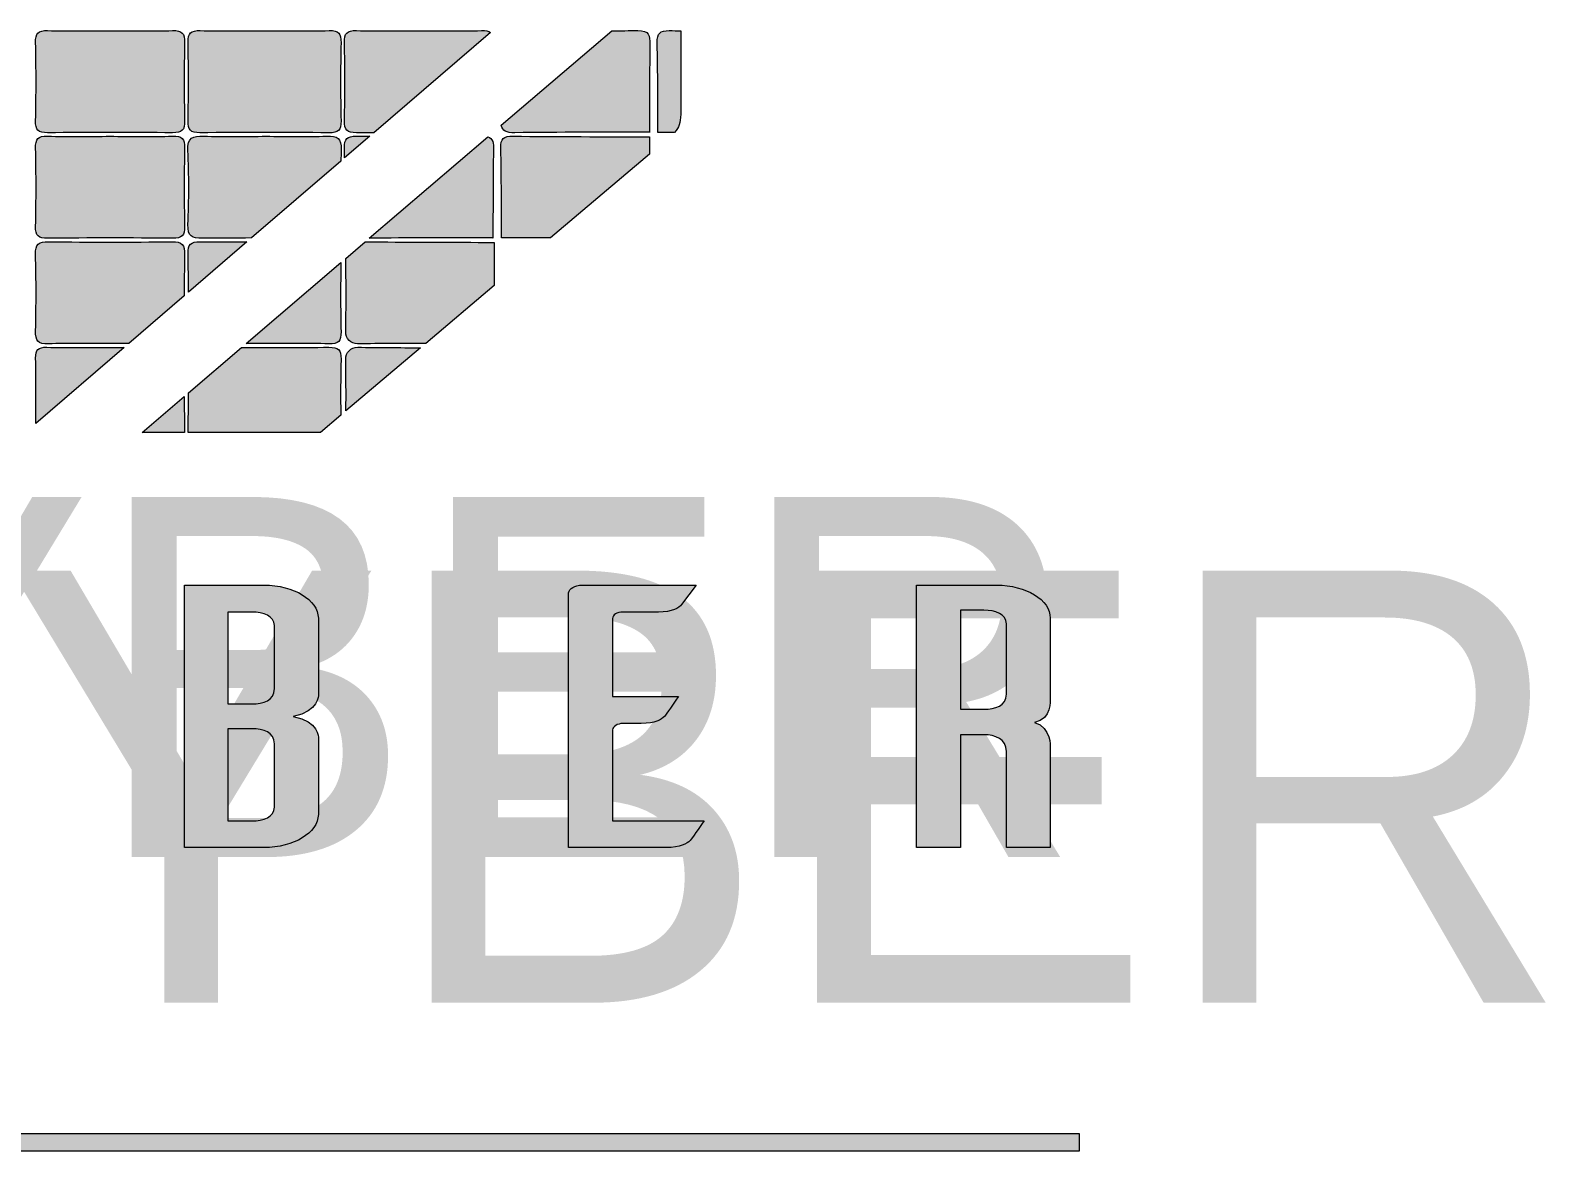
# Model space of a CAD drawing. Header units: inches. Extents: x 523 to 904, y -549 to -225.
# Drawn here: x 725.3 to 904, y -549 to -416.8 of the extents above; entities that cross this region are included whole.
import ezdxf

# ---------------------------------------------------------------- set-up
doc = ezdxf.new("R2010")
doc.units = ezdxf.units.IN
doc.header["$MEASUREMENT"] = 0
doc.layers.add('Laag 3', color=7, linetype='Continuous')

# ---------------------------------------------------------------- blocks, each defined once
blk = doc.blocks.new('block 2')
at = {"layer": 'Laag 3', "true_color": 0x1d1d1b}
h = blk.add_hatch(color=179, dxfattribs=at)
h.dxf.hatch_style = 2
edge = h.paths.add_edge_path()
edge.add_spline(control_points=[(727.32, -428.93), (732.23, -428.87), (737.15, -428.87), (742.06, -428.93), (743.16, -428.94), (743.5, -428.62), (743.48, -427.51), (743.41, -424.44), (743.41, -421.37), (743.48, -418.3), (743.5, -417.19), (743.17, -416.85), (742.06, -416.88), (739.6, -416.96), (737.15, -416.9), (734.69, -416.9), (732.23, -416.9), (729.77, -416.96), (727.32, -416.88), (726.21, -416.85), (725.87, -417.19), (725.9, -418.3), (725.97, -421.37), (725.97, -424.44), (725.9, -427.51), (725.87, -428.62), (726.21, -428.94), (727.32, -428.93)], knot_values=[0, 0, 0, 0, 1, 1, 1, 2, 2, 2, 3, 3, 3, 4, 4, 4, 5, 5, 5, 6, 6, 6, 7, 7, 7, 8, 8, 8, 9, 9, 9, 9], degree=3, periodic=1)
h = blk.add_hatch(color=179, dxfattribs=at)
h.dxf.hatch_style = 2
edge = h.paths.add_edge_path()
edge.add_spline(control_points=[(743.88, -427.5), (743.86, -428.58), (744.16, -428.94), (745.28, -428.93), (750.35, -428.87), (755.42, -428.88), (760.49, -428.93), (761.57, -428.94), (761.95, -428.66), (761.92, -427.53), (761.85, -424.46), (761.86, -421.38), (761.92, -418.31), (761.94, -417.23), (761.65, -416.84), (760.52, -416.88), (757.99, -416.96), (755.45, -416.9), (752.92, -416.9), (750.38, -416.9), (747.85, -416.95), (745.32, -416.88), (744.23, -416.85), (743.85, -417.15), (743.88, -418.28), (743.95, -421.35), (743.95, -424.43), (743.88, -427.5)], knot_values=[0, 0, 0, 0, 1, 1, 1, 2, 2, 2, 3, 3, 3, 4, 4, 4, 5, 5, 5, 6, 6, 6, 7, 7, 7, 8, 8, 8, 9, 9, 9, 9], degree=3, periodic=1)
h = blk.add_hatch(color=179, dxfattribs=at)
h.dxf.hatch_style = 2
edge = h.paths.add_edge_path()
edge.add_spline(control_points=[(771.11, -416.9), (768.66, -416.9), (766.2, -416.96), (763.74, -416.88), (762.63, -416.85), (762.3, -417.19), (762.32, -418.3), (762.39, -421.37), (762.39, -424.44), (762.32, -427.51), (762.3, -428.62), (762.64, -428.94), (763.74, -428.93), (764.43, -428.92), (765.12, -428.92), (765.81, -428.92), (765.81, -428.92), (779.54, -417.1), (779.54, -417.1), (779.32, -416.93), (778.98, -416.87), (778.48, -416.88), (776.03, -416.96), (773.57, -416.9), (771.11, -416.9)], knot_values=[0, 0, 0, 0, 1, 1, 1, 2, 2, 2, 3, 3, 3, 4, 4, 4, 5, 5, 5, 6, 6, 6, 7, 7, 7, 8, 8, 8, 8], degree=3, periodic=1)
h = blk.add_hatch(color=179, dxfattribs=at)
h.dxf.hatch_style = 2
edge = h.paths.add_edge_path()
edge.add_spline(control_points=[(782.41, -428.93), (787.7, -428.85), (792.99, -428.88), (798.29, -428.86), (798.29, -428.86), (798.29, -428.86), (798.29, -428.86), (798.29, -428.86), (798.29, -428.77), (798.29, -428.77), (798.29, -428.25), (798.29, -427.72), (798.29, -427.2), (798.29, -426.41), (798.29, -425.62), (798.29, -424.83), (798.3, -423.64), (798.31, -422.44), (798.32, -421.25), (798.33, -420.34), (798.33, -419.43), (798.34, -418.52), (798.36, -417.46), (798.29, -416.85), (796.92, -416.87), (795.9, -416.89), (794.88, -416.89), (793.86, -416.9), (793.86, -416.9), (780.82, -428.05), (780.82, -428.05), (780.96, -428.73), (781.42, -428.95), (782.41, -428.93)], knot_values=[0, 0, 0, 0, 1, 1, 1, 2, 2, 2, 3, 3, 3, 4, 4, 4, 5, 5, 5, 6, 6, 6, 7, 7, 7, 8, 8, 8, 9, 9, 9, 10, 10, 10, 11, 11, 11, 11], degree=3, periodic=1)
h = blk.add_hatch(color=179, dxfattribs=at)
h.dxf.hatch_style = 2
edge = h.paths.add_edge_path()
edge.add_spline(control_points=[(799.21, -418.29), (799.3, -421.82), (799.27, -425.35), (799.29, -428.88), (799.61, -428.88), (799.94, -428.88), (800.26, -428.88), (800.59, -428.88), (800.93, -428.88), (801.27, -428.88), (801.82, -428.24), (801.89, -427.84), (802, -426.74), (802, -426.74), (802, -416.89), (802, -416.89), (801.54, -416.89), (801.09, -416.89), (800.63, -416.88), (799.54, -416.87), (799.19, -417.18), (799.21, -418.29)], knot_values=[0, 0, 0, 0, 1, 1, 1, 2, 2, 2, 3, 3, 3, 4, 4, 4, 5, 5, 5, 6, 6, 6, 7, 7, 7, 7], degree=3, periodic=1)
h = blk.add_hatch(color=179, dxfattribs=at)
h.dxf.hatch_style = 2
h.paths.add_polyline_path([(798.29, -428.86), (798.29, -428.86), (798.29, -428.88), (798.3, -428.87), (798.3, -428.86)])
h = blk.add_hatch(color=179, dxfattribs=at)
h.dxf.hatch_style = 2
edge = h.paths.add_edge_path()
edge.add_spline(control_points=[(742.05, -429.33), (739.6, -429.41), (737.14, -429.35), (734.68, -429.35), (732.22, -429.35), (729.76, -429.41), (727.31, -429.33), (726.19, -429.29), (725.87, -429.66), (725.9, -430.76), (725.97, -433.83), (725.97, -436.9), (725.9, -439.97), (725.87, -441.09), (726.23, -441.39), (727.32, -441.38), (732.24, -441.32), (737.15, -441.32), (742.07, -441.38), (743.18, -441.39), (743.5, -441.05), (743.48, -439.95), (743.41, -436.88), (743.41, -433.81), (743.48, -430.74), (743.51, -429.62), (743.15, -429.3), (742.05, -429.33)], knot_values=[0, 0, 0, 0, 1, 1, 1, 2, 2, 2, 3, 3, 3, 4, 4, 4, 5, 5, 5, 6, 6, 6, 7, 7, 7, 8, 8, 8, 9, 9, 9, 9], degree=3, periodic=1)
h = blk.add_hatch(color=179, dxfattribs=at)
h.dxf.hatch_style = 2
edge = h.paths.add_edge_path()
edge.add_spline(control_points=[(760.23, -429.33), (757.85, -429.42), (755.47, -429.35), (753.09, -429.35), (750.63, -429.35), (748.17, -429.42), (745.72, -429.33), (744.43, -429.28), (743.79, -429.46), (743.86, -431.02), (744.01, -433.93), (743.98, -436.86), (743.87, -439.77), (743.82, -441.14), (744.33, -441.4), (745.57, -441.38), (747.5, -441.36), (749.44, -441.35), (751.37, -441.34), (751.37, -441.34), (761.91, -432.27), (761.91, -432.27), (761.92, -431.83), (761.92, -431.38), (761.93, -430.94), (761.98, -429.56), (761.48, -429.28), (760.23, -429.33)], knot_values=[0, 0, 0, 0, 1, 1, 1, 2, 2, 2, 3, 3, 3, 4, 4, 4, 5, 5, 5, 6, 6, 6, 7, 7, 7, 8, 8, 8, 9, 9, 9, 9], degree=3, periodic=1)
h = blk.add_hatch(color=179, dxfattribs=at)
h.dxf.hatch_style = 2
edge = h.paths.add_edge_path()
edge.add_spline(control_points=[(762.32, -430.75), (762.33, -431.13), (762.33, -431.52), (762.34, -431.9), (762.34, -431.9), (765.32, -429.34), (765.32, -429.34), (764.79, -429.34), (764.27, -429.34), (763.74, -429.33), (762.64, -429.32), (762.3, -429.64), (762.32, -430.75)], knot_values=[0, 0, 0, 0, 1, 1, 1, 2, 2, 2, 3, 3, 3, 4, 4, 4, 4], degree=3, periodic=1)
h = blk.add_hatch(color=179, dxfattribs=at)
h.dxf.hatch_style = 2
edge = h.paths.add_edge_path()
edge.add_spline(control_points=[(779.73, -441.31), (779.73, -441.31), (779.84, -441.31), (779.84, -441.31), (779.84, -441.31), (779.84, -441.29), (779.84, -441.29), (779.85, -437.85), (779.84, -434.41), (779.9, -430.97), (779.91, -430.16), (779.87, -429.61), (779.23, -429.41), (779.23, -429.41), (765.25, -441.37), (765.25, -441.37), (769.83, -441.32), (774.42, -441.32), (779, -441.32), (779.24, -441.31), (779.48, -441.31), (779.73, -441.31)], knot_values=[0, 0, 0, 0, 1, 1, 1, 2, 2, 2, 3, 3, 3, 4, 4, 4, 5, 5, 5, 6, 6, 6, 7, 7, 7, 7], degree=3, periodic=1)
h = blk.add_hatch(color=179, dxfattribs=at)
h.dxf.hatch_style = 2
edge = h.paths.add_edge_path()
edge.add_spline(control_points=[(798.3, -429.41), (792.93, -429.39), (787.56, -429.4), (782.19, -429.33), (781.09, -429.32), (780.74, -429.63), (780.77, -430.74), (780.85, -434.26), (780.83, -437.78), (780.85, -441.29), (780.85, -441.29), (780.85, -441.33), (780.85, -441.33), (782.77, -441.33), (784.69, -441.33), (786.61, -441.33), (786.61, -441.33), (798.3, -431.44), (798.3, -431.44), (798.3, -431.03), (798.3, -430.63), (798.3, -430.22), (798.3, -429.95), (798.3, -429.68), (798.3, -429.41)], knot_values=[0, 0, 0, 0, 1, 1, 1, 2, 2, 2, 3, 3, 3, 4, 4, 4, 5, 5, 5, 6, 6, 6, 7, 7, 7, 8, 8, 8, 8], degree=3, periodic=1)
h = blk.add_hatch(color=179, dxfattribs=at)
h.dxf.hatch_style = 2
h.paths.add_polyline_path([(779.85, -441.31), (779.84, -441.31), (779.84, -441.33)])
h = blk.add_hatch(color=179, dxfattribs=at)
h.dxf.hatch_style = 2
edge = h.paths.add_edge_path()
edge.add_spline(control_points=[(741.96, -441.78), (737.13, -441.85), (732.29, -441.84), (727.45, -441.78), (726.28, -441.77), (725.85, -442.05), (725.89, -443.29), (725.98, -446.29), (725.97, -449.28), (725.9, -452.28), (725.87, -453.45), (726.17, -453.88), (727.41, -453.83), (729.79, -453.74), (732.17, -453.8), (734.55, -453.8), (735.34, -453.8), (736.12, -453.8), (736.9, -453.79), (736.9, -453.79), (743.42, -448.18), (743.42, -448.18), (743.42, -446.56), (743.44, -444.95), (743.48, -443.33), (743.51, -442.16), (743.2, -441.76), (741.96, -441.78)], knot_values=[0, 0, 0, 0, 1, 1, 1, 2, 2, 2, 3, 3, 3, 4, 4, 4, 5, 5, 5, 6, 6, 6, 7, 7, 7, 8, 8, 8, 9, 9, 9, 9], degree=3, periodic=1)
h = blk.add_hatch(color=179, dxfattribs=at)
h.dxf.hatch_style = 2
edge = h.paths.add_edge_path()
edge.add_spline(control_points=[(743.88, -443.2), (743.91, -444.72), (743.93, -446.23), (743.93, -447.74), (743.93, -447.74), (750.83, -441.81), (750.83, -441.81), (748.98, -441.8), (747.14, -441.8), (745.29, -441.78), (744.18, -441.77), (743.86, -442.11), (743.88, -443.2)], knot_values=[0, 0, 0, 0, 1, 1, 1, 2, 2, 2, 3, 3, 3, 4, 4, 4, 4], degree=3, periodic=1)
h = blk.add_hatch(color=179, dxfattribs=at)
h.dxf.hatch_style = 2
edge = h.paths.add_edge_path()
edge.add_spline(control_points=[(762.47, -452.4), (762.45, -453.2), (763.09, -453.84), (763.88, -453.83), (766.56, -453.79), (769.24, -453.78), (771.92, -453.77), (771.92, -453.77), (780, -446.93), (780, -446.93), (780, -445.24), (780, -443.55), (780, -441.86), (779.81, -441.86), (779.61, -441.86), (779.42, -441.86), (779.28, -441.86), (779.14, -441.86), (779, -441.86), (774.26, -441.84), (769.51, -441.84), (764.77, -441.79), (764.77, -441.79), (762.47, -443.75), (762.47, -443.75), (762.53, -446.63), (762.53, -449.51), (762.47, -452.4)], knot_values=[0, 0, 0, 0, 1, 1, 1, 2, 2, 2, 3, 3, 3, 4, 4, 4, 5, 5, 5, 6, 6, 6, 7, 7, 7, 8, 8, 8, 9, 9, 9, 9], degree=3, periodic=1)
h = blk.add_hatch(color=179, dxfattribs=at)
h.dxf.hatch_style = 2
edge = h.paths.add_edge_path()
edge.add_spline(control_points=[(760.51, -453.83), (761.63, -453.86), (761.95, -453.5), (761.92, -452.4), (761.86, -449.68), (761.86, -446.96), (761.91, -444.23), (761.91, -444.23), (750.73, -453.8), (750.73, -453.8), (751.38, -453.8), (752.03, -453.8), (752.68, -453.8), (755.29, -453.8), (757.9, -453.75), (760.51, -453.83)], knot_values=[0, 0, 0, 0, 1, 1, 1, 2, 2, 2, 3, 3, 3, 4, 4, 4, 5, 5, 5, 5], degree=3, periodic=1)
h = blk.add_hatch(color=179, dxfattribs=at)
h.dxf.hatch_style = 2
edge = h.paths.add_edge_path()
edge.add_spline(control_points=[(727.21, -454.23), (726.21, -454.21), (725.88, -454.5), (725.9, -455.53), (725.95, -458.1), (725.95, -460.67), (725.92, -463.24), (725.92, -463.24), (736.36, -454.26), (736.36, -454.26), (735.84, -454.26), (735.33, -454.25), (734.81, -454.25), (732.28, -454.25), (729.74, -454.3), (727.21, -454.23)], knot_values=[0, 0, 0, 0, 1, 1, 1, 2, 2, 2, 3, 3, 3, 4, 4, 4, 5, 5, 5, 5], degree=3, periodic=1)
h = blk.add_hatch(color=179, dxfattribs=at)
h.dxf.hatch_style = 2
edge = h.paths.add_edge_path()
edge.add_spline(control_points=[(759.49, -464.29), (759.49, -464.29), (761.89, -462.26), (761.89, -462.26), (761.87, -460.05), (761.87, -457.84), (761.92, -455.63), (761.95, -454.5), (761.57, -454.22), (760.49, -454.23), (757.06, -454.27), (753.63, -454.27), (750.2, -454.26), (750.2, -454.26), (743.93, -459.62), (743.93, -459.62), (743.93, -461.18), (743.92, -462.74), (743.88, -464.29), (743.88, -464.29), (759.49, -464.29), (759.49, -464.29)], knot_values=[0, 0, 0, 0, 1, 1, 1, 2, 2, 2, 3, 3, 3, 4, 4, 4, 5, 5, 5, 6, 6, 6, 7, 7, 7, 7], degree=3, periodic=1)
h = blk.add_hatch(color=179, dxfattribs=at)
h.dxf.hatch_style = 2
edge = h.paths.add_edge_path()
edge.add_spline(control_points=[(762.47, -455.66), (762.51, -457.69), (762.52, -459.72), (762.5, -461.74), (762.5, -461.74), (771.31, -454.29), (771.31, -454.29), (768.84, -454.28), (766.36, -454.26), (763.89, -454.23), (763.09, -454.22), (762.45, -454.86), (762.47, -455.66)], knot_values=[0, 0, 0, 0, 1, 1, 1, 2, 2, 2, 3, 3, 3, 4, 4, 4, 4], degree=3, periodic=1)
h = blk.add_hatch(color=179, dxfattribs=at)
h.dxf.hatch_style = 2
edge = h.paths.add_edge_path()
edge.add_spline(control_points=[(743.43, -460.04), (743.43, -460.04), (738.47, -464.29), (738.47, -464.29), (738.47, -464.29), (743.47, -464.29), (743.47, -464.29), (743.45, -462.88), (743.43, -461.46), (743.43, -460.04)], knot_values=[0, 0, 0, 0, 1, 1, 1, 2, 2, 2, 3, 3, 3, 3], degree=3, periodic=1)
at = {"layer": 'Laag 3', "lineweight": 0}
for points in [[(798.29, -428.86), (798.29, -428.86), (798.29, -428.88), (798.3, -428.87), (798.3, -428.86), (798.29, -428.86)], [(779.85, -441.31), (779.84, -441.31), (779.84, -441.33), (779.85, -441.31)]]:
    blk.add_lwpolyline(points, dxfattribs=at)
for points, knots in [([(727.32, -428.93), (732.23, -428.87), (737.15, -428.87), (742.06, -428.93), (743.16, -428.94), (743.5, -428.62), (743.48, -427.51), (743.41, -424.44), (743.41, -421.37), (743.48, -418.3), (743.5, -417.19), (743.17, -416.85), (742.06, -416.88), (739.6, -416.96), (737.15, -416.9), (734.69, -416.9), (732.23, -416.9), (729.77, -416.96), (727.32, -416.88), (726.21, -416.85), (725.87, -417.19), (725.9, -418.3), (725.97, -421.37), (725.97, -424.44), (725.9, -427.51), (725.87, -428.62), (726.21, -428.94), (727.32, -428.93)], [0, 0, 0, 0, 1, 1, 1, 2, 2, 2, 3, 3, 3, 4, 4, 4, 5, 5, 5, 6, 6, 6, 7, 7, 7, 8, 8, 8, 9, 9, 9, 9]), ([(743.88, -427.5), (743.86, -428.58), (744.16, -428.94), (745.28, -428.93), (750.35, -428.87), (755.42, -428.88), (760.49, -428.93), (761.57, -428.94), (761.95, -428.66), (761.92, -427.53), (761.85, -424.46), (761.86, -421.38), (761.92, -418.31), (761.94, -417.23), (761.65, -416.84), (760.52, -416.88), (757.99, -416.96), (755.45, -416.9), (752.92, -416.9), (750.38, -416.9), (747.85, -416.95), (745.32, -416.88), (744.23, -416.85), (743.85, -417.15), (743.88, -418.28), (743.95, -421.35), (743.95, -424.43), (743.88, -427.5)], [0, 0, 0, 0, 1, 1, 1, 2, 2, 2, 3, 3, 3, 4, 4, 4, 5, 5, 5, 6, 6, 6, 7, 7, 7, 8, 8, 8, 9, 9, 9, 9]), ([(771.11, -416.9), (768.66, -416.9), (766.2, -416.96), (763.74, -416.88), (762.63, -416.85), (762.3, -417.19), (762.32, -418.3), (762.39, -421.37), (762.39, -424.44), (762.32, -427.51), (762.3, -428.62), (762.64, -428.94), (763.74, -428.93), (764.43, -428.92), (765.12, -428.92), (765.81, -428.92), (765.81, -428.92), (779.54, -417.1), (779.54, -417.1), (779.32, -416.93), (778.98, -416.87), (778.48, -416.88), (776.03, -416.96), (773.57, -416.9), (771.11, -416.9)], [0, 0, 0, 0, 1, 1, 1, 2, 2, 2, 3, 3, 3, 4, 4, 4, 5, 5, 5, 6, 6, 6, 7, 7, 7, 8, 8, 8, 8]), ([(782.41, -428.93), (787.7, -428.85), (792.99, -428.88), (798.29, -428.86), (798.29, -428.86), (798.29, -428.86), (798.29, -428.86), (798.29, -428.86), (798.29, -428.77), (798.29, -428.77), (798.29, -428.25), (798.29, -427.72), (798.29, -427.2), (798.29, -426.41), (798.29, -425.62), (798.29, -424.83), (798.3, -423.64), (798.31, -422.44), (798.32, -421.25), (798.33, -420.34), (798.33, -419.43), (798.34, -418.52), (798.36, -417.46), (798.29, -416.85), (796.92, -416.87), (795.9, -416.89), (794.88, -416.89), (793.86, -416.9), (793.86, -416.9), (780.82, -428.05), (780.82, -428.05), (780.96, -428.73), (781.42, -428.95), (782.41, -428.93)], [0, 0, 0, 0, 1, 1, 1, 2, 2, 2, 3, 3, 3, 4, 4, 4, 5, 5, 5, 6, 6, 6, 7, 7, 7, 8, 8, 8, 9, 9, 9, 10, 10, 10, 11, 11, 11, 11]), ([(799.21, -418.29), (799.3, -421.82), (799.27, -425.35), (799.29, -428.88), (799.61, -428.88), (799.94, -428.88), (800.26, -428.88), (800.59, -428.88), (800.93, -428.88), (801.27, -428.88), (801.82, -428.24), (801.89, -427.84), (802, -426.74), (802, -426.74), (802, -416.89), (802, -416.89), (801.54, -416.89), (801.09, -416.89), (800.63, -416.88), (799.54, -416.87), (799.19, -417.18), (799.21, -418.29)], [0, 0, 0, 0, 1, 1, 1, 2, 2, 2, 3, 3, 3, 4, 4, 4, 5, 5, 5, 6, 6, 6, 7, 7, 7, 7]), ([(742.05, -429.33), (739.6, -429.41), (737.14, -429.35), (734.68, -429.35), (732.22, -429.35), (729.76, -429.41), (727.31, -429.33), (726.19, -429.29), (725.87, -429.66), (725.9, -430.76), (725.97, -433.83), (725.97, -436.9), (725.9, -439.97), (725.87, -441.09), (726.23, -441.39), (727.32, -441.38), (732.24, -441.32), (737.15, -441.32), (742.07, -441.38), (743.18, -441.39), (743.5, -441.05), (743.48, -439.95), (743.41, -436.88), (743.41, -433.81), (743.48, -430.74), (743.51, -429.62), (743.15, -429.3), (742.05, -429.33)], [0, 0, 0, 0, 1, 1, 1, 2, 2, 2, 3, 3, 3, 4, 4, 4, 5, 5, 5, 6, 6, 6, 7, 7, 7, 8, 8, 8, 9, 9, 9, 9]), ([(760.23, -429.33), (757.85, -429.42), (755.47, -429.35), (753.09, -429.35), (750.63, -429.35), (748.17, -429.42), (745.72, -429.33), (744.43, -429.28), (743.79, -429.46), (743.86, -431.02), (744.01, -433.93), (743.98, -436.86), (743.87, -439.77), (743.82, -441.14), (744.33, -441.4), (745.57, -441.38), (747.5, -441.36), (749.44, -441.35), (751.37, -441.34), (751.37, -441.34), (761.91, -432.27), (761.91, -432.27), (761.92, -431.83), (761.92, -431.38), (761.93, -430.94), (761.98, -429.56), (761.48, -429.28), (760.23, -429.33)], [0, 0, 0, 0, 1, 1, 1, 2, 2, 2, 3, 3, 3, 4, 4, 4, 5, 5, 5, 6, 6, 6, 7, 7, 7, 8, 8, 8, 9, 9, 9, 9]), ([(762.32, -430.75), (762.33, -431.13), (762.33, -431.52), (762.34, -431.9), (762.34, -431.9), (765.32, -429.34), (765.32, -429.34), (764.79, -429.34), (764.27, -429.34), (763.74, -429.33), (762.64, -429.32), (762.3, -429.64), (762.32, -430.75)], [0, 0, 0, 0, 1, 1, 1, 2, 2, 2, 3, 3, 3, 4, 4, 4, 4]), ([(779.73, -441.31), (779.73, -441.31), (779.84, -441.31), (779.84, -441.31), (779.84, -441.31), (779.84, -441.29), (779.84, -441.29), (779.85, -437.85), (779.84, -434.41), (779.9, -430.97), (779.91, -430.16), (779.87, -429.61), (779.23, -429.41), (779.23, -429.41), (765.25, -441.37), (765.25, -441.37), (769.83, -441.32), (774.42, -441.32), (779, -441.32), (779.24, -441.31), (779.48, -441.31), (779.73, -441.31)], [0, 0, 0, 0, 1, 1, 1, 2, 2, 2, 3, 3, 3, 4, 4, 4, 5, 5, 5, 6, 6, 6, 7, 7, 7, 7]), ([(798.3, -429.41), (792.93, -429.39), (787.56, -429.4), (782.19, -429.33), (781.09, -429.32), (780.74, -429.63), (780.77, -430.74), (780.85, -434.26), (780.83, -437.78), (780.85, -441.29), (780.85, -441.29), (780.85, -441.33), (780.85, -441.33), (782.77, -441.33), (784.69, -441.33), (786.61, -441.33), (786.61, -441.33), (798.3, -431.44), (798.3, -431.44), (798.3, -431.03), (798.3, -430.63), (798.3, -430.22), (798.3, -429.95), (798.3, -429.68), (798.3, -429.41)], [0, 0, 0, 0, 1, 1, 1, 2, 2, 2, 3, 3, 3, 4, 4, 4, 5, 5, 5, 6, 6, 6, 7, 7, 7, 8, 8, 8, 8]), ([(741.96, -441.78), (737.13, -441.85), (732.29, -441.84), (727.45, -441.78), (726.28, -441.77), (725.85, -442.05), (725.89, -443.29), (725.98, -446.29), (725.97, -449.28), (725.9, -452.28), (725.87, -453.45), (726.17, -453.88), (727.41, -453.83), (729.79, -453.74), (732.17, -453.8), (734.55, -453.8), (735.34, -453.8), (736.12, -453.8), (736.9, -453.79), (736.9, -453.79), (743.42, -448.18), (743.42, -448.18), (743.42, -446.56), (743.44, -444.95), (743.48, -443.33), (743.51, -442.16), (743.2, -441.76), (741.96, -441.78)], [0, 0, 0, 0, 1, 1, 1, 2, 2, 2, 3, 3, 3, 4, 4, 4, 5, 5, 5, 6, 6, 6, 7, 7, 7, 8, 8, 8, 9, 9, 9, 9]), ([(743.88, -443.2), (743.91, -444.72), (743.93, -446.23), (743.93, -447.74), (743.93, -447.74), (750.83, -441.81), (750.83, -441.81), (748.98, -441.8), (747.14, -441.8), (745.29, -441.78), (744.18, -441.77), (743.86, -442.11), (743.88, -443.2)], [0, 0, 0, 0, 1, 1, 1, 2, 2, 2, 3, 3, 3, 4, 4, 4, 4]), ([(762.47, -452.4), (762.45, -453.2), (763.09, -453.84), (763.88, -453.83), (766.56, -453.79), (769.24, -453.78), (771.92, -453.77), (771.92, -453.77), (780, -446.93), (780, -446.93), (780, -445.24), (780, -443.55), (780, -441.86), (779.81, -441.86), (779.61, -441.86), (779.42, -441.86), (779.28, -441.86), (779.14, -441.86), (779, -441.86), (774.26, -441.84), (769.51, -441.84), (764.77, -441.79), (764.77, -441.79), (762.47, -443.75), (762.47, -443.75), (762.53, -446.63), (762.53, -449.51), (762.47, -452.4)], [0, 0, 0, 0, 1, 1, 1, 2, 2, 2, 3, 3, 3, 4, 4, 4, 5, 5, 5, 6, 6, 6, 7, 7, 7, 8, 8, 8, 9, 9, 9, 9]), ([(760.51, -453.83), (761.63, -453.86), (761.95, -453.5), (761.92, -452.4), (761.86, -449.68), (761.86, -446.96), (761.91, -444.23), (761.91, -444.23), (750.73, -453.8), (750.73, -453.8), (751.38, -453.8), (752.03, -453.8), (752.68, -453.8), (755.29, -453.8), (757.9, -453.75), (760.51, -453.83)], [0, 0, 0, 0, 1, 1, 1, 2, 2, 2, 3, 3, 3, 4, 4, 4, 5, 5, 5, 5]), ([(727.21, -454.23), (726.21, -454.21), (725.88, -454.5), (725.9, -455.53), (725.95, -458.1), (725.95, -460.67), (725.92, -463.24), (725.92, -463.24), (736.36, -454.26), (736.36, -454.26), (735.84, -454.26), (735.33, -454.25), (734.81, -454.25), (732.28, -454.25), (729.74, -454.3), (727.21, -454.23)], [0, 0, 0, 0, 1, 1, 1, 2, 2, 2, 3, 3, 3, 4, 4, 4, 5, 5, 5, 5]), ([(759.49, -464.29), (759.49, -464.29), (761.89, -462.26), (761.89, -462.26), (761.87, -460.05), (761.87, -457.84), (761.92, -455.63), (761.95, -454.5), (761.57, -454.22), (760.49, -454.23), (757.06, -454.27), (753.63, -454.27), (750.2, -454.26), (750.2, -454.26), (743.93, -459.62), (743.93, -459.62), (743.93, -461.18), (743.92, -462.74), (743.88, -464.29), (743.88, -464.29), (759.49, -464.29), (759.49, -464.29)], [0, 0, 0, 0, 1, 1, 1, 2, 2, 2, 3, 3, 3, 4, 4, 4, 5, 5, 5, 6, 6, 6, 7, 7, 7, 7]), ([(762.47, -455.66), (762.51, -457.69), (762.52, -459.72), (762.5, -461.74), (762.5, -461.74), (771.31, -454.29), (771.31, -454.29), (768.84, -454.28), (766.36, -454.26), (763.89, -454.23), (763.09, -454.22), (762.45, -454.86), (762.47, -455.66)], [0, 0, 0, 0, 1, 1, 1, 2, 2, 2, 3, 3, 3, 4, 4, 4, 4]), ([(743.43, -460.04), (743.43, -460.04), (738.47, -464.29), (738.47, -464.29), (738.47, -464.29), (743.47, -464.29), (743.47, -464.29), (743.45, -462.88), (743.43, -461.46), (743.43, -460.04)], [0, 0, 0, 0, 1, 1, 1, 2, 2, 2, 3, 3, 3, 3])]:
    blk.add_open_spline(points, degree=3, knots=knots, dxfattribs=at)

msp = doc.modelspace()

# ---------------------------------------------------------------- hatches: boundary and pattern name
at = {"layer": 'Laag 3', "true_color": 0xffffff}
h = msp.add_hatch(color=7, dxfattribs=at)
h.dxf.hatch_style = 2
edge = h.paths.add_edge_path()
edge.add_spline(control_points=[(834.99, -496.93), (834.99, -496.93), (834.99, -485.25), (834.99, -485.25), (834.99, -485.25), (837.72, -485.25), (837.72, -485.25), (839.09, -485.25), (840.39, -485.7), (840.39, -486.85), (840.39, -486.85), (840.39, -495.16), (840.39, -495.16), (840.39, -496.57), (839.09, -496.93), (837.72, -496.93), (837.72, -496.93), (834.99, -496.93), (834.99, -496.93)], knot_values=[0, 0, 0, 0, 1, 1, 1, 2, 2, 2, 3, 3, 3, 4, 4, 4, 5, 5, 5, 6, 6, 6, 6], degree=3, periodic=1)
edge = h.paths.add_edge_path()
edge.add_spline(control_points=[(840.39, -513.24), (840.39, -513.24), (845.57, -513.24), (845.57, -513.24), (845.57, -513.24), (845.57, -501.39), (845.57, -501.39), (845.57, -501.39), (845.72, -499.09), (843.7, -498.48), (845.79, -498.17), (845.57, -495.73), (845.57, -495.73), (845.57, -495.73), (845.57, -486.18), (845.57, -486.18), (845.57, -484.02), (842.69, -482.29), (839.24, -482.29), (839.24, -482.29), (829.8, -482.29), (829.8, -482.29), (829.8, -482.29), (829.8, -513.24), (829.8, -513.24), (829.8, -513.24), (834.99, -513.24), (834.99, -513.24), (834.99, -513.24), (834.99, -499.93), (834.99, -499.93), (834.99, -499.93), (837.72, -499.93), (837.72, -499.93), (839.09, -499.93), (840.39, -500.42), (840.39, -501.92), (840.39, -501.92), (840.39, -513.24), (840.39, -513.24)], knot_values=[0, 0, 0, 0, 1, 1, 1, 2, 2, 2, 3, 3, 3, 4, 4, 4, 5, 5, 5, 6, 6, 6, 7, 7, 7, 8, 8, 8, 9, 9, 9, 10, 10, 10, 11, 11, 11, 12, 12, 12, 13, 13, 13, 13], degree=3, periodic=1)
edge = h.paths.add_edge_path()
edge.add_spline(control_points=[(793.95, -510.11), (793.95, -510.11), (793.95, -499.36), (793.95, -499.36), (793.95, -498.96), (794.53, -498.61), (795.17, -498.61), (795.17, -498.61), (797.33, -498.61), (797.33, -498.61), (798.99, -498.61), (799.71, -498.17), (800.07, -497.77), (800.29, -497.5), (801.15, -496.22), (801.73, -495.42), (801.73, -495.42), (793.95, -495.42), (793.95, -495.42), (793.95, -495.42), (793.95, -486.23), (793.95, -486.23), (793.95, -485.78), (794.45, -485.47), (795.17, -485.47), (795.17, -485.47), (799.35, -485.47), (799.35, -485.47), (801.01, -485.47), (801.8, -484.99), (802.09, -484.59), (802.09, -484.59), (803.81, -482.29), (803.81, -482.29), (803.81, -482.29), (790.35, -482.29), (790.35, -482.29), (789.48, -482.29), (788.84, -482.69), (788.76, -483.18), (788.76, -483.18), (788.76, -513.24), (788.76, -513.24), (788.76, -513.24), (800.29, -513.24), (800.29, -513.24), (801.94, -513.24), (802.73, -512.8), (803.09, -512.4), (803.31, -512.14), (804.17, -510.9), (804.75, -510.11), (804.75, -510.11), (793.95, -510.11), (793.95, -510.11)], knot_values=[0, 0, 0, 0, 1, 1, 1, 2, 2, 2, 3, 3, 3, 4, 4, 4, 5, 5, 5, 6, 6, 6, 7, 7, 7, 8, 8, 8, 9, 9, 9, 10, 10, 10, 11, 11, 11, 12, 12, 12, 13, 13, 13, 14, 14, 14, 15, 15, 15, 16, 16, 16, 17, 17, 17, 18, 18, 18, 18], degree=3, periodic=1)
edge = h.paths.add_edge_path()
edge.add_spline(control_points=[(754.06, -508.47), (754.06, -509.66), (752.77, -510.11), (751.4, -510.11), (751.4, -510.11), (748.59, -510.11), (748.59, -510.11), (748.59, -510.11), (748.59, -499.23), (748.59, -499.23), (748.59, -499.23), (751.4, -499.23), (751.4, -499.23), (752.77, -499.23), (754.06, -499.62), (754.06, -501), (754.06, -501), (754.06, -508.47), (754.06, -508.47)], knot_values=[0, 0, 0, 0, 1, 1, 1, 2, 2, 2, 3, 3, 3, 4, 4, 4, 5, 5, 5, 6, 6, 6, 6], degree=3, periodic=1)
edge = h.paths.add_edge_path()
edge.add_spline(control_points=[(754.06, -494.5), (754.06, -495.91), (752.77, -496.31), (751.4, -496.31), (751.4, -496.31), (748.59, -496.31), (748.59, -496.31), (748.59, -496.31), (748.59, -485.47), (748.59, -485.47), (748.59, -485.47), (751.4, -485.47), (751.4, -485.47), (752.77, -485.47), (754.06, -485.92), (754.06, -487.07), (754.06, -487.07), (754.06, -494.5), (754.06, -494.5)], knot_values=[0, 0, 0, 0, 1, 1, 1, 2, 2, 2, 3, 3, 3, 4, 4, 4, 5, 5, 5, 6, 6, 6, 6], degree=3, periodic=1)
edge = h.paths.add_edge_path()
edge.add_spline(control_points=[(756.29, -497.77), (759.32, -497.19), (759.25, -495.25), (759.25, -495.25), (759.25, -495.25), (759.25, -486.18), (759.25, -486.18), (759.17, -484.02), (756.37, -482.29), (752.84, -482.29), (752.84, -482.29), (743.48, -482.29), (743.48, -482.29), (743.48, -482.29), (743.48, -513.24), (743.48, -513.24), (743.48, -513.24), (752.84, -513.24), (752.84, -513.24), (756.37, -513.24), (759.17, -511.52), (759.25, -509.35), (759.25, -509.35), (759.25, -500.29), (759.25, -500.29), (759.25, -500.29), (759.32, -498.34), (756.29, -497.77)], knot_values=[0, 0, 0, 0, 1, 1, 1, 2, 2, 2, 3, 3, 3, 4, 4, 4, 5, 5, 5, 6, 6, 6, 7, 7, 7, 8, 8, 8, 9, 9, 9, 9], degree=3, periodic=1)
edge = h.paths.add_edge_path()
edge.add_spline(control_points=[(712.59, -513.24), (712.59, -513.24), (712.59, -500.38), (712.59, -500.38), (712.59, -500.38), (718.78, -482.29), (718.78, -482.29), (718.78, -482.29), (714.97, -482.29), (714.97, -482.29), (714.82, -482.29), (713.53, -482.33), (713.31, -483.35), (713.31, -483.35), (710, -495.07), (710, -495.07), (710, -495.07), (706.69, -483.35), (706.69, -483.35), (706.47, -482.33), (705.17, -482.29), (705.03, -482.29), (705.03, -482.29), (701.21, -482.29), (701.21, -482.29), (701.21, -482.29), (707.41, -500.38), (707.41, -500.38), (707.41, -500.38), (707.41, -512.32), (707.41, -512.32), (707.48, -512.85), (708.13, -513.24), (708.92, -513.24), (708.92, -513.24), (712.59, -513.24), (712.59, -513.24)], knot_values=[0, 0, 0, 0, 1, 1, 1, 2, 2, 2, 3, 3, 3, 4, 4, 4, 5, 5, 5, 6, 6, 6, 7, 7, 7, 8, 8, 8, 9, 9, 9, 10, 10, 10, 11, 11, 11, 12, 12, 12, 12], degree=3, periodic=1)
edge = h.paths.add_edge_path()
edge.add_spline(control_points=[(676.66, -502.15), (675.37, -502.5), (673.35, -503.03), (672.92, -503.16), (672.27, -503.38), (671.55, -503.87), (671.55, -504.89), (671.55, -504.89), (671.55, -509.04), (671.55, -509.04), (671.55, -510.02), (670.33, -510.77), (668.74, -510.77), (667.23, -510.77), (666.01, -510.02), (666.01, -509.04), (666.01, -509.04), (666.01, -486.45), (666.01, -486.45), (666.01, -485.52), (667.23, -484.77), (668.74, -484.77), (670.33, -484.77), (671.55, -485.52), (671.55, -486.45), (671.55, -486.45), (671.55, -493.39), (671.55, -493.39), (671.55, -493.39), (675.3, -492.33), (675.3, -492.33), (675.94, -492.15), (676.66, -491.67), (676.66, -490.65), (676.66, -490.65), (676.66, -485.92), (676.66, -485.92), (676.66, -483.79), (673.93, -482.03), (670.47, -481.98), (670.47, -481.98), (667.3, -481.98), (667.3, -481.98), (663.7, -481.98), (660.82, -483.75), (660.82, -485.92), (660.82, -485.92), (660.82, -509.62), (660.82, -509.62), (660.82, -511.79), (663.7, -513.55), (667.3, -513.55), (667.3, -513.55), (670.47, -513.55), (670.47, -513.55), (673.93, -513.47), (676.66, -511.74), (676.66, -509.62), (676.66, -509.62), (676.66, -502.15), (676.66, -502.15)], knot_values=[0, 0, 0, 0, 1, 1, 1, 2, 2, 2, 3, 3, 3, 4, 4, 4, 5, 5, 5, 6, 6, 6, 7, 7, 7, 8, 8, 8, 9, 9, 9, 10, 10, 10, 11, 11, 11, 12, 12, 12, 13, 13, 13, 14, 14, 14, 15, 15, 15, 16, 16, 16, 17, 17, 17, 18, 18, 18, 19, 19, 19, 20, 20, 20, 20], degree=3, periodic=1)
edge = h.paths.add_edge_path()
edge.add_spline(control_points=[(633.68, -513.24), (633.68, -513.24), (633.68, -482.29), (633.68, -482.29), (633.68, -482.29), (628.5, -482.29), (628.5, -482.29), (628.5, -482.29), (628.5, -500.11), (628.5, -500.11), (628.5, -500.11), (623.17, -484.02), (623.17, -484.02), (622.88, -483.13), (622.38, -482.29), (619.5, -482.29), (619.5, -482.29), (617.12, -482.29), (617.12, -482.29), (617.12, -482.29), (617.12, -513.24), (617.12, -513.24), (617.12, -513.24), (622.3, -513.24), (622.3, -513.24), (622.3, -513.24), (622.3, -495.95), (622.3, -495.95), (622.3, -495.95), (627.85, -511.25), (627.85, -511.25), (628.06, -511.87), (628.5, -513.24), (631.3, -513.24), (631.3, -513.24), (633.68, -513.24), (633.68, -513.24)], knot_values=[0, 0, 0, 0, 1, 1, 1, 2, 2, 2, 3, 3, 3, 4, 4, 4, 5, 5, 5, 6, 6, 6, 7, 7, 7, 8, 8, 8, 9, 9, 9, 10, 10, 10, 11, 11, 11, 12, 12, 12, 12], degree=3, periodic=1)
edge = h.paths.add_edge_path()
edge.add_spline(control_points=[(585.3, -508.47), (585.3, -509.66), (584, -510.11), (582.56, -510.11), (582.56, -510.11), (579.18, -510.11), (579.18, -510.11), (579.18, -510.11), (579.18, -485.47), (579.18, -485.47), (579.18, -485.47), (582.56, -485.47), (582.56, -485.47), (584, -485.47), (585.3, -485.92), (585.3, -487.07), (585.3, -487.07), (585.3, -508.47), (585.3, -508.47)], knot_values=[0, 0, 0, 0, 1, 1, 1, 2, 2, 2, 3, 3, 3, 4, 4, 4, 5, 5, 5, 6, 6, 6, 6], degree=3, periodic=1)
edge = h.paths.add_edge_path()
edge.add_spline(control_points=[(573.99, -482.29), (573.99, -482.29), (573.99, -513.24), (573.99, -513.24), (573.99, -513.24), (584, -513.24), (584, -513.24), (587.53, -513.24), (590.34, -511.52), (590.41, -509.35), (590.41, -509.35), (590.41, -486.18), (590.41, -486.18), (590.34, -484.02), (587.53, -482.29), (584, -482.29), (584, -482.29), (573.99, -482.29), (573.99, -482.29)], knot_values=[0, 0, 0, 0, 1, 1, 1, 2, 2, 2, 3, 3, 3, 4, 4, 4, 5, 5, 5, 6, 6, 6, 6], degree=3, periodic=1)
edge = h.paths.add_edge_path()
edge.add_spline(control_points=[(544.47, -513.24), (544.47, -513.24), (549.59, -513.24), (549.59, -513.24), (549.59, -513.24), (549.59, -482.29), (549.59, -482.29), (549.59, -482.29), (546.42, -482.29), (546.42, -482.29), (544.55, -482.29), (544.19, -483.26), (544.11, -483.4), (544.11, -483.4), (538.42, -501.22), (538.42, -501.22), (538.42, -501.22), (532.45, -483.44), (532.45, -483.44), (532.45, -483.44), (532.16, -482.29), (530.14, -482.29), (530.14, -482.29), (526.98, -482.29), (526.98, -482.29), (526.98, -482.29), (526.98, -513.24), (526.98, -513.24), (526.98, -513.24), (532.09, -513.24), (532.09, -513.24), (532.09, -513.24), (532.09, -497.28), (532.09, -497.28), (532.09, -497.28), (535.11, -505.37), (535.11, -505.37), (535.4, -506.04), (535.98, -507.89), (539, -507.89), (539, -507.89), (540.58, -507.89), (540.58, -507.89), (540.58, -507.89), (544.47, -497.28), (544.47, -497.28), (544.47, -497.28), (544.47, -513.24), (544.47, -513.24)], knot_values=[0, 0, 0, 0, 1, 1, 1, 2, 2, 2, 3, 3, 3, 4, 4, 4, 5, 5, 5, 6, 6, 6, 7, 7, 7, 8, 8, 8, 9, 9, 9, 10, 10, 10, 11, 11, 11, 12, 12, 12, 13, 13, 13, 14, 14, 14, 15, 15, 15, 16, 16, 16, 16], degree=3, periodic=1)
at = {"layer": 'Laag 3', "true_color": 0x1d1d1b}
h = msp.add_hatch(color=179, dxfattribs=at)
h.dxf.hatch_style = 2
h.paths.add_polyline_path([(529, -549), (849, -549), (849, -547), (529, -547)])

# ---------------------------------------------------------------- linework, layer by layer
at = {"layer": 'Laag 3', "lineweight": 0}
msp.add_lwpolyline([(529, -549), (849, -549), (849, -547), (529, -547)], dxfattribs=at)
for points, knots in [([(756.29, -497.77), (759.32, -497.19), (759.25, -495.25), (759.25, -495.25), (759.25, -495.25), (759.25, -486.18), (759.25, -486.18), (759.17, -484.02), (756.37, -482.29), (752.84, -482.29), (752.84, -482.29), (743.48, -482.29), (743.48, -482.29), (743.48, -482.29), (743.48, -513.24), (743.48, -513.24), (743.48, -513.24), (752.84, -513.24), (752.84, -513.24), (756.37, -513.24), (759.17, -511.52), (759.25, -509.35), (759.25, -509.35), (759.25, -500.29), (759.25, -500.29), (759.25, -500.29), (759.32, -498.34), (756.29, -497.77)], [0, 0, 0, 0, 1, 1, 1, 2, 2, 2, 3, 3, 3, 4, 4, 4, 5, 5, 5, 6, 6, 6, 7, 7, 7, 8, 8, 8, 9, 9, 9, 9]), ([(793.95, -510.11), (793.95, -510.11), (793.95, -499.36), (793.95, -499.36), (793.95, -498.96), (794.53, -498.61), (795.17, -498.61), (795.17, -498.61), (797.33, -498.61), (797.33, -498.61), (798.99, -498.61), (799.71, -498.17), (800.07, -497.77), (800.29, -497.5), (801.15, -496.22), (801.73, -495.42), (801.73, -495.42), (793.95, -495.42), (793.95, -495.42), (793.95, -495.42), (793.95, -486.23), (793.95, -486.23), (793.95, -485.78), (794.45, -485.47), (795.17, -485.47), (795.17, -485.47), (799.35, -485.47), (799.35, -485.47), (801.01, -485.47), (801.8, -484.99), (802.09, -484.59), (802.09, -484.59), (803.81, -482.29), (803.81, -482.29), (803.81, -482.29), (790.35, -482.29), (790.35, -482.29), (789.48, -482.29), (788.84, -482.69), (788.76, -483.18), (788.76, -483.18), (788.76, -513.24), (788.76, -513.24), (788.76, -513.24), (800.29, -513.24), (800.29, -513.24), (801.94, -513.24), (802.73, -512.8), (803.09, -512.4), (803.31, -512.14), (804.17, -510.9), (804.75, -510.11), (804.75, -510.11), (793.95, -510.11), (793.95, -510.11)], [0, 0, 0, 0, 1, 1, 1, 2, 2, 2, 3, 3, 3, 4, 4, 4, 5, 5, 5, 6, 6, 6, 7, 7, 7, 8, 8, 8, 9, 9, 9, 10, 10, 10, 11, 11, 11, 12, 12, 12, 13, 13, 13, 14, 14, 14, 15, 15, 15, 16, 16, 16, 17, 17, 17, 18, 18, 18, 18]), ([(840.39, -513.24), (840.39, -513.24), (845.57, -513.24), (845.57, -513.24), (845.57, -513.24), (845.57, -501.39), (845.57, -501.39), (845.57, -501.39), (845.72, -499.09), (843.7, -498.48), (845.79, -498.17), (845.57, -495.73), (845.57, -495.73), (845.57, -495.73), (845.57, -486.18), (845.57, -486.18), (845.57, -484.02), (842.69, -482.29), (839.24, -482.29), (839.24, -482.29), (829.8, -482.29), (829.8, -482.29), (829.8, -482.29), (829.8, -513.24), (829.8, -513.24), (829.8, -513.24), (834.99, -513.24), (834.99, -513.24), (834.99, -513.24), (834.99, -499.93), (834.99, -499.93), (834.99, -499.93), (837.72, -499.93), (837.72, -499.93), (839.09, -499.93), (840.39, -500.42), (840.39, -501.92), (840.39, -501.92), (840.39, -513.24), (840.39, -513.24)], [0, 0, 0, 0, 1, 1, 1, 2, 2, 2, 3, 3, 3, 4, 4, 4, 5, 5, 5, 6, 6, 6, 7, 7, 7, 8, 8, 8, 9, 9, 9, 10, 10, 10, 11, 11, 11, 12, 12, 12, 13, 13, 13, 13]), ([(754.06, -494.5), (754.06, -495.91), (752.77, -496.31), (751.4, -496.31), (751.4, -496.31), (748.59, -496.31), (748.59, -496.31), (748.59, -496.31), (748.59, -485.47), (748.59, -485.47), (748.59, -485.47), (751.4, -485.47), (751.4, -485.47), (752.77, -485.47), (754.06, -485.92), (754.06, -487.07), (754.06, -487.07), (754.06, -494.5), (754.06, -494.5)], [0, 0, 0, 0, 1, 1, 1, 2, 2, 2, 3, 3, 3, 4, 4, 4, 5, 5, 5, 6, 6, 6, 6]), ([(834.99, -496.93), (834.99, -496.93), (834.99, -485.25), (834.99, -485.25), (834.99, -485.25), (837.72, -485.25), (837.72, -485.25), (839.09, -485.25), (840.39, -485.7), (840.39, -486.85), (840.39, -486.85), (840.39, -495.16), (840.39, -495.16), (840.39, -496.57), (839.09, -496.93), (837.72, -496.93), (837.72, -496.93), (834.99, -496.93), (834.99, -496.93)], [0, 0, 0, 0, 1, 1, 1, 2, 2, 2, 3, 3, 3, 4, 4, 4, 5, 5, 5, 6, 6, 6, 6]), ([(754.06, -508.47), (754.06, -509.66), (752.77, -510.11), (751.4, -510.11), (751.4, -510.11), (748.59, -510.11), (748.59, -510.11), (748.59, -510.11), (748.59, -499.23), (748.59, -499.23), (748.59, -499.23), (751.4, -499.23), (751.4, -499.23), (752.77, -499.23), (754.06, -499.62), (754.06, -501), (754.06, -501), (754.06, -508.47), (754.06, -508.47)], [0, 0, 0, 0, 1, 1, 1, 2, 2, 2, 3, 3, 3, 4, 4, 4, 5, 5, 5, 6, 6, 6, 6])]:
    msp.add_open_spline(points, degree=3, knots=knots, dxfattribs=at)

# ---------------------------------------------------------------- block references
at = {"layer": 'Laag 3'}
msp.add_blockref('block 2', (0, 0), dxfattribs=at)

# ---------------------------------------------------------------- texts
at = {"layer": 'Laag 3', "color": 7, "true_color": 0xffffff, "attachment_point": 7}
for insert, char_height in [((524.3, -514.97), 42.48), ((517.07, -532.27), 50.976)]:
    msp.add_mtext('\\fAilerons|b0|i0|c0|p34;\\W1;MDNCYBER', dxfattribs=dict(at, insert=insert, char_height=char_height))

doc.saveas('drawing.dxf')
